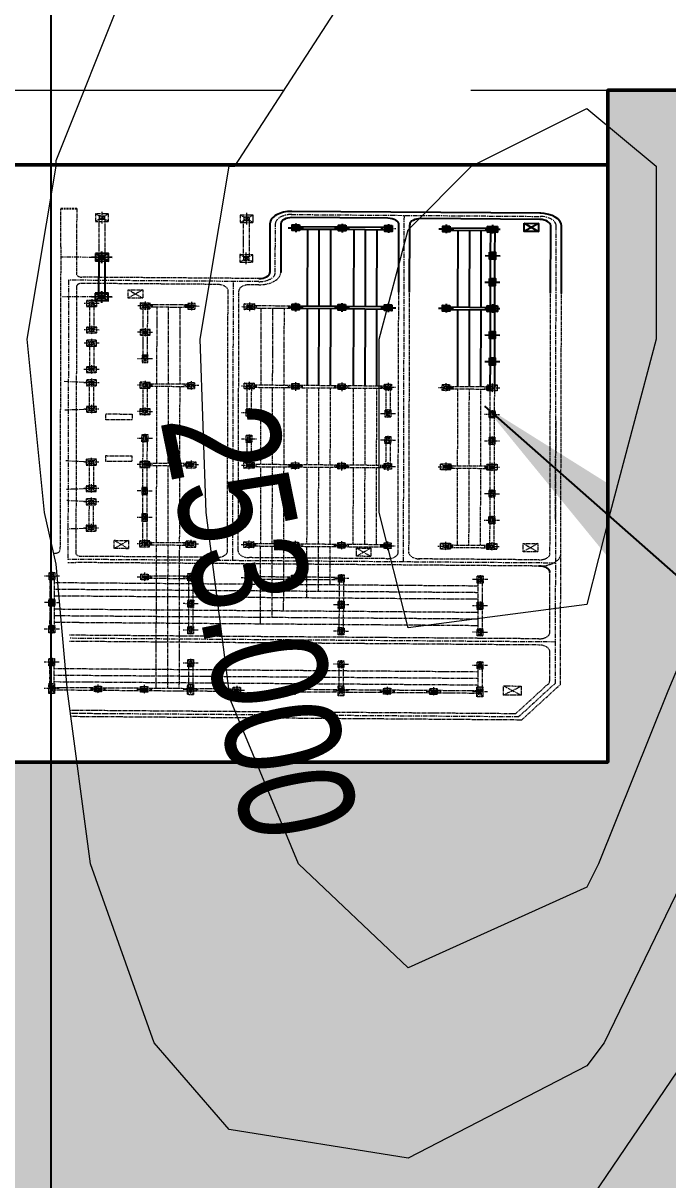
# Model space of a CAD drawing. Header units: metres. Extents: x 199095 to 216734, y 1644234 to 1657008.
# Drawn here: x 206490.7 to 206706.5, y 1650864.1 to 1651251.4 of the extents above; entities that cross this region are included whole.
import ezdxf
from ezdxf.enums import TextEntityAlignment as Align

# ---------------------------------------------------------------- set-up
doc = ezdxf.new("R2010")
doc.units = ezdxf.units.M
for name, pattern in [('CENTER', [2, 1.25, -0.25, 0.25, -0.25]), ('DASHED', [0.75, 0.5, -0.25]), ('HIDDEN', [0.375, 0.25, -0.125]), ('PHANTOM2', [1.25, 0.625, -0.125, 0.125, -0.125, 0.125, -0.125])]:
    doc.linetypes.add(name, pattern=pattern)
for name, color, linetype in [('250 Ac', 10, 'Continuous'), ('C-ANNO-MATC', 7, 'DASHED'), ('CON TXT', 204, 'Continuous'), ('E-LAY-DIM', 7, 'Continuous'), ('E-LAY-ROAD', 7, 'Continuous'), ('G_CART TRACK', 6, 'DASHED'), ('GRID', 7, 'Continuous')]:
    doc.layers.add(name, color=color, linetype=linetype)
for name, color, linetype, lineweight in [('CONTOURS', 8, 'Continuous', 9), ('E-LAY-CNTRL', 1, 'CENTER', 0), ('E-LAY-EXIST', 8, 'HIDDEN', 0)]:
    doc.layers.add(name, color=color, linetype=linetype, lineweight=lineweight)
doc.layers.add('Plot hatching', color=7, linetype='Continuous', true_color=0xffffdb)
doc.styles.get("Standard").update_dxf_attribs({"font": 'ARIALN.TTF'})
doc.dimstyles.get("Standard").update_dxf_attribs({"dimtxt": 0.18, "dimasz": 0.18, "dimexe": 0.18, "dimexo": 0.0625, "dimgap": 0.09, "dimtad": 0, "dimtih": 1, "dimtoh": 1, "dimdec": 4, "dimzin": 0, "dimdsep": 46, "dimtxsty": 'Standard', "dimcen": 0.09, "dimadec": 0, "dimazin": 0, "dimtfac": 1, "dimtdec": 4, "dimtofl": 0, "dimtmove": 0, "dimatfit": 3, "dimfxl": 1, "dimtolj": 1, "dimtzin": 0, "dimarcsym": 0})

# ---------------------------------------------------------------- blocks, each defined once
blk = doc.blocks.new('TWR_CTG_p')
for p, q in [((-750, 750), (-1750, 1250)), ((1750, 1250), (750, 750)), ((-750, -750), (-1750, -1250)), ((750, -750), (1750, -1250))]:
    blk.add_line(p, q)
for points in [[(-1750, -1250), (1750, -1250), (1750, 1250), (-1750, 1250)], [(-750, -750), (750, -750), (750, 750), (-750, 750)]]:
    blk.add_lwpolyline(points, close=True)
blk = doc.blocks.new('TWR_CTH_p')
for p, q in [((-750, 750), (-1750, 1250)), ((1750, 1250), (750, 750)), ((-750, -750), (-1750, -1250)), ((750, -750), (1750, -1250))]:
    blk.add_line(p, q)
for points in [[(-1750, -1250), (1750, -1250), (1750, 1250), (-1750, 1250)], [(-750, -750), (750, -750), (750, 750), (-750, 750)]]:
    blk.add_lwpolyline(points, close=True)
blk = doc.blocks.new('TWR_CC_p')
for p, q in [((-750, 750), (-1750, 1250)), ((1750, 1250), (750, 750)), ((-750, -750), (-1750, -1250)), ((750, -750), (1750, -1250))]:
    blk.add_line(p, q)
for points in [[(-1750, -1250), (1750, -1250), (1750, 1250), (-1750, 1250)], [(-750, -750), (750, -750), (750, 750), (-750, 750)]]:
    blk.add_lwpolyline(points, close=True)
blk = doc.blocks.new('TWR_CD_p')
for p, q in [((-750, 750), (-1750, 1750)), ((-100, 100), (-750, 750)), ((750, 750), (100, 100)), ((1750, 1750), (750, 750)), ((-1750, -1750), (-750, -750)), ((-100, -100), (-750, -750)), ((100, -100), (750, -750)), ((750, -750), (1750, -1750))]:
    blk.add_line(p, q)
for points in [[(-1750, -1750), (1750, -1750), (1750, 1750), (-1750, 1750)], [(-750, -750), (750, -750), (750, 750), (-750, 750)], [(-100, -100), (100, -100), (100, 100), (-100, 100)]]:
    blk.add_lwpolyline(points, close=True)
blk = doc.blocks.new('TWR_CTI_p')
for p, q in [((-750, 750), (-1750, 1750)), ((-100, 100), (-750, 750)), ((750, 750), (100, 100)), ((1750, 1750), (750, 750)), ((-1750, -1750), (-750, -750)), ((-100, -100), (-750, -750)), ((100, -100), (750, -750)), ((750, -750), (1750, -1750))]:
    blk.add_line(p, q)
for points in [[(-1750, -1750), (1750, -1750), (1750, 1750), (-1750, 1750)], [(-750, -750), (750, -750), (750, 750), (-750, 750)], [(-100, -100), (100, -100), (100, 100), (-100, 100)]]:
    blk.add_lwpolyline(points, close=True)
blk = doc.blocks.new('TWR_CTE_p')
for p, q in [((-750, 750), (-1750, 1750)), ((1750, 1750), (750, 750)), ((-1750, -1750), (-750, -750)), ((750, -750), (1750, -1750))]:
    blk.add_line(p, q)
for points in [[(-1750, -1750), (1750, -1750), (1750, 1750), (-1750, 1750)], [(-750, -750), (750, -750), (750, 750), (-750, 750)]]:
    blk.add_lwpolyline(points, close=True)
blk = doc.blocks.new('TWR_CTK_p')
for p, q in [((-750, 750), (-1750, 1750)), ((-100, 100), (-750, 750)), ((750, 750), (100, 100)), ((1750, 1750), (750, 750)), ((-1750, -1750), (-750, -750)), ((-100, -100), (-750, -750)), ((100, -100), (750, -750)), ((750, -750), (1750, -1750))]:
    blk.add_line(p, q)
for points in [[(-1750, -1750), (1750, -1750), (1750, 1750), (-1750, 1750)], [(-750, -750), (750, -750), (750, 750), (-750, 750)], [(-100, -100), (100, -100), (100, 100), (-100, 100)]]:
    blk.add_lwpolyline(points, close=True)
blk = doc.blocks.new('TWR_CTD_p')
for p, q in [((-750, 750), (-1750, 1250)), ((1750, 1250), (750, 750)), ((-750, -750), (-1750, -1250)), ((750, -750), (1750, -1250))]:
    blk.add_line(p, q)
for points in [[(-1750, -1250), (1750, -1250), (1750, 1250), (-1750, 1250)], [(-750, -750), (750, -750), (750, 750), (-750, 750)]]:
    blk.add_lwpolyline(points, close=True)
blk = doc.blocks.new('SS')
at = {"color": 8, "lineweight": -2}
blk.add_line((1.26, 98.45, 0.21), (1.31, 95.29, 0.21), dxfattribs=at)
at = {"layer": 'E-LAY-CNTRL', "color": 8}
for p, q in [((-87.07, 91.87), (-86.71, 96.93)), ((-68.64, 91.95), (-69.06, 97.23)), ((-59.42, 91.99), (-59.04, 97.41)), ((-29.46, 90.17), (-29.5, 97.92)), ((-15.7, 90.23), (-15.73, 98.16)), ((-174.36, 6.29, -0.2), (-174.76, 95.39, -0.06)), ((-148.12, -0.85), (-148.55, 95.85)), ((-120.61, -0.73), (-121.04, 96.33)), ((-110.11, 91.77), (-110.49, 96.51)), ((-100.9, 91.81), (-100.55, 96.68)), ((-96.29, 91.83), (-96.68, 96.75)), ((-23.56, 58.88, -0.11), (-23.73, 96.76, 0.06)), ((-120.89, 63.49), (-23.59, 63.93)), ((-20.31, 55.63, 0.06), (-3.27, 55.7, 0.06)), ((-0.04, 52.57, -0.07), (0.18, 2.9, -0.15)), ((-120.74, 29.51), (0.06, 30.05)), ((-71.04, -0.51), (-162.56, -0.91)), ((-105.24, -0.66), (-3.07, -0.21))]:
    blk.add_line(p, q, dxfattribs=at)
for points in [[(-174.72, 86.79), (-174.76, 95.39)], [(-174.72, 86.79), (-174.76, 95.39)], [(-23.73, 96.76), (-121.04, 96.33)]]:
    blk.add_lwpolyline(points, dxfattribs=at)
for centre, start, end in [((-20.3, 58.89, -0.11), 180.254, 270.254), ((-3.31, 52.43, -0.11), 0.254, 90.254), ((-3.09, 3.06), 270.254, 0.254)]:
    blk.add_arc(centre, 3.27, start, end, dxfattribs=at)
at = {"layer": 'E-LAY-DIM', "color": 8}
for p, q in [((-2.26, 3.32, -0.02), (-5.15, 6.19, -0.02)), ((-2.27, 6.2, -0.02), (-5.14, 3.31, -0.02))]:
    blk.add_line(p, q, dxfattribs=at)
at = {"layer": 'E-LAY-DIM', "color": 8, "elevation": -0.02}
blk.add_lwpolyline([(-2.27, 6.2), (-2.26, 3.32), (-5.14, 3.31), (-5.15, 6.19)], close=True, dxfattribs=at)
at = {"layer": 'E-LAY-EXIST', "color": 8, "linetype": 'PHANTOM2'}
for p, q in [((-164.64, 99.3), (-167.63, 99.29)), ((-166.57, 99.29), (-166.53, 90.08)), ((-166.08, 99.24), (-166.19, 99.35)), ((-166.08, 99.35), (-166.19, 99.24)), ((-166.13, 97.8), (-166.14, 100.79)), ((-156.92, 99.77), (-166.14, 99.73)), ((-165.7, 99.3), (-165.66, 90.08)), ((-155.42, 99.34), (-158.42, 99.33)), ((-156.91, 97.84), (-156.93, 100.83)), ((-143.9, 99.39), (-146.9, 99.38)), ((-145.39, 97.89), (-145.41, 100.88)), ((-136.19, 99.86), (-145.4, 99.82)), ((-134.69, 99.43), (-137.68, 99.42)), ((-136.18, 97.93), (-136.19, 100.92)), ((-126.97, 99.9), (-136.19, 99.86)), ((-125.47, 99.48), (-128.47, 99.46)), ((-126.96, 97.97), (-126.98, 100.97)), ((-156.92, 98.9), (-166.13, 98.86)), ((-163.46, 14.49), (-163.83, 98.87)), ((-161.15, 14.5), (-161.53, 98.88)), ((-158.85, 14.51), (-159.22, 98.89)), ((-136.18, 99), (-145.4, 98.95)), ((-142.72, 14.58), (-143.09, 98.96)), ((-140.42, 14.59), (-140.79, 98.98)), ((-138.11, 14.6), (-138.49, 98.99)), ((-126.97, 99.04), (-136.18, 99)), ((-133.5, 14.62), (-133.88, 99.01)), ((-131.2, 14.63), (-131.57, 99.02)), ((-128.9, 14.64), (-129.27, 99.03)), ((-175.44, 5.69, -0.2), (-175.84, 95.37, -0.07)), ((-173.28, 6.9, -0.2), (-173.68, 95.41, -0.07)), ((-149.22, 2.41, -0.21), (-149.63, 95.83, -0.07)), ((-147.06, 2.42, -0.21), (-147.47, 95.87, -0.07)), ((-54.81, 90.52), (-54.82, 93.51)), ((-45.6, 92.49), (-54.82, 92.44)), ((-45.59, 90.56), (-45.61, 93.55)), ((-40.99, 90.58), (-41, 93.57)), ((-31.78, 92.55), (-40.99, 92.51)), ((-31.77, 90.62), (-31.78, 93.61)), ((-164.6, 90.09), (-167.59, 90.07)), ((-166.53, 90.08), (-166.49, 80.86)), ((-166.1, 91.58), (-166.09, 88.58)), ((-165.66, 90.08), (-165.62, 80.86)), ((-53.32, 92.02), (-56.31, 92.01)), ((-45.6, 91.62), (-54.81, 91.58)), ((-44.1, 92.06), (-47.1, 92.05)), ((-31.77, 91.68), (-40.99, 91.64)), ((-30.28, 92.12), (-33.27, 92.11)), ((-32.42, 79.96), (-32.43, 82.95)), ((-164.56, 80.87), (-167.55, 80.86)), ((-166.49, 80.86), (-166.45, 71.65)), ((-166.06, 82.36), (-166.05, 79.37)), ((-165.62, 80.86), (-165.58, 71.65)), ((-125.39, 81.04), (-128.38, 81.03)), ((-127.32, 81.03), (-127.28, 71.82)), ((-126.89, 82.53), (-126.88, 79.54)), ((-126.45, 81.04), (-126.41, 71.82)), ((-49.36, 81.38), (-52.35, 81.37)), ((-50.85, 79.88), (-50.86, 82.87)), ((-41.64, 81.85), (-50.86, 81.81)), ((-41.64, 80.98), (-50.85, 80.94)), ((-40.14, 81.42), (-43.14, 81.41)), ((-41.63, 79.92), (-41.65, 82.91)), ((-32.43, 81.89), (-41.64, 81.85)), ((-32.42, 81.02), (-41.64, 80.98)), ((-30.93, 81.46), (-33.92, 81.45)), ((-32.81, 72.24), (-32.86, 81.45)), ((-31.95, 72.24), (-31.99, 81.46)), ((-115.79, 78.78), (-165.61, 78.56)), ((-32.85, 79.15), (-59.63, 79.03)), ((-115.78, 76.48), (-165.6, 76.26)), ((-32.84, 76.85), (-59.62, 76.73)), ((-115.77, 74.17), (-165.59, 73.95)), ((-32.83, 74.54), (-59.61, 74.42)), ((-32.38, 70.74), (-32.39, 73.74)), ((-164.52, 71.65), (-167.51, 71.64)), ((-166.45, 71.65), (-166.4, 62.43)), ((-165.96, 71.59), (-166.07, 71.7)), ((-165.96, 71.7), (-166.07, 71.59)), ((-166.01, 70.15), (-166.02, 73.14)), ((-156.8, 72.12), (-166.02, 72.08)), ((-165.58, 71.65), (-165.54, 62.43)), ((-155.3, 71.69), (-158.29, 71.68)), ((-156.79, 70.19), (-156.8, 73.18)), ((-143.78, 71.75), (-146.77, 71.73)), ((-145.27, 70.24), (-145.28, 73.24)), ((-136.06, 72.21), (-145.28, 72.17)), ((-134.56, 71.79), (-137.56, 71.77)), ((-136.06, 70.28), (-136.07, 73.28)), ((-126.85, 72.25), (-136.06, 72.21)), ((-125.35, 71.83), (-128.34, 71.81)), ((-126.84, 70.32), (-126.85, 73.32)), ((-30.89, 72.25), (-33.88, 72.23)), ((-156.8, 71.26), (-166.01, 71.22)), ((-136.06, 71.35), (-145.28, 71.31)), ((-126.84, 71.39), (-136.06, 71.35)), ((-164.48, 62.44), (-167.47, 62.42)), ((-165.98, 63.93), (-165.97, 60.93)), ((-32.34, 62.22), (-32.33, 59.22)), ((-125.3, 60.31), (-128.29, 60.29)), ((-127.23, 60.3), (-127.19, 51.08)), ((-126.8, 61.8), (-126.79, 58.8)), ((-126.36, 60.3), (-126.32, 51.09)), ((-30.83, 60.73), (-33.83, 60.71)), ((-32.76, 60.72), (-32.72, 51.5)), ((-31.9, 60.72), (-31.86, 51.51)), ((-115.7, 58.05), (-142.91, 57.93)), ((-32.75, 58.41), (-59.54, 58.29)), ((-115.69, 55.74), (-140.6, 55.63)), ((-32.74, 56.11), (-59.53, 55.99)), ((-115.68, 53.44), (-138.28, 53.34)), ((-32.73, 53.81), (-59.52, 53.69)), ((-164.42, 50.92), (-167.42, 50.9)), ((-166.35, 50.91), (-166.31, 41.69)), ((-165.93, 52.41), (-165.91, 49.41)), ((-165.49, 50.91), (-165.45, 41.7)), ((-125.26, 51.09), (-128.25, 51.08)), ((-127.19, 51.08), (-127.15, 41.87)), ((-126.76, 52.58), (-126.75, 49.59)), ((-126.32, 51.09), (-126.28, 41.87)), ((-115.66, 48.83), (-133.66, 48.75)), ((-115.65, 46.53), (-131.34, 46.46)), ((-115.64, 44.22), (-129.03, 44.16)), ((-164.38, 41.7), (-167.38, 41.69)), ((-166.31, 41.69), (-166.27, 32.48)), ((-165.82, 41.64), (-165.94, 41.75)), ((-165.82, 41.75), (-165.94, 41.64)), ((-165.87, 40.2), (-165.89, 43.19)), ((-156.67, 42.17), (-165.88, 42.13)), ((-165.45, 41.7), (-165.41, 32.48)), ((-155.17, 41.74), (-158.16, 41.73)), ((-156.66, 40.24), (-156.67, 43.23)), ((-143.65, 41.79), (-146.64, 41.78)), ((-145.14, 40.29), (-145.15, 43.28)), ((-135.93, 42.26), (-145.15, 42.22)), ((-134.43, 41.83), (-137.43, 41.82)), ((-135.92, 40.33), (-135.94, 43.33)), ((-126.72, 42.3), (-135.93, 42.26)), ((-125.22, 41.88), (-128.21, 41.86)), ((-126.71, 40.37), (-126.72, 43.37)), ((-156.66, 41.3), (-165.88, 41.26)), ((-135.93, 41.4), (-145.14, 41.36)), ((-126.71, 41.44), (-135.93, 41.4)), ((-164.34, 32.49), (-167.34, 32.47)), ((-166.27, 32.48), (-166.23, 23.26)), ((-165.85, 33.98), (-165.83, 30.98)), ((-165.41, 32.48), (-165.37, 23.27)), ((-164.3, 23.27), (-167.3, 23.26)), ((-166.23, 23.26), (-166.19, 14.05)), ((-165.81, 24.76), (-165.79, 21.77)), ((-165.37, 23.27), (-165.33, 14.05)), ((-164.26, 14.05), (-167.26, 14.04)), ((-165.7, 14.11), (-165.82, 13.99)), ((-165.7, 13.99), (-165.82, 14.1)), ((-165.75, 12.55), (-165.76, 15.54)), ((-156.54, 14.52), (-165.76, 14.48)), ((-155.05, 14.1), (-158.04, 14.08)), ((-156.54, 12.59), (-156.55, 15.59)), ((-143.53, 14.15), (-146.52, 14.13)), ((-145.02, 12.64), (-145.03, 15.64)), ((-135.81, 14.61), (-145.02, 14.57)), ((-134.31, 14.19), (-137.3, 14.17)), ((-135.8, 12.68), (-135.81, 15.68)), ((-126.59, 14.65), (-135.81, 14.61)), ((-125.09, 14.23), (-128.09, 14.21)), ((-126.58, 12.72), (-126.6, 15.72)), ((-156.54, 13.66), (-165.76, 13.62)), ((-135.8, 13.75), (-145.02, 13.71)), ((-126.59, 13.79), (-135.8, 13.75)), ((-166.81, 9.35), (-163.59, 5.81)), ((-163.6, 9.36), (-166.79, 5.79)), ((-175.44, 5.69, 0.18), (-162.86, -1.99, 0.16)), ((-162.56, -0.91), (-174.36, 6.29)), ((-173.28, 6.9, 0.1), (-162.26, 0.17, 0.08)), ((-162.26, 0.17, 0.09), (-151.37, 0.22, 0.08)), ((-144.89, 0.24, 0.07), (-123.85, 0.34, 0.05)), ((-162.86, -1.99, 0.17), (-117.66, -1.78, 0.11))]:
    blk.add_line(p, q, dxfattribs=at)
at = {"layer": 'E-LAY-EXIST', "color": 8}
for p, q in [((-12.15, 98.39, 0.04), (-117.88, 97.92, 0.04)), ((-12.15, 98.39, 0.04), (1.26, 98.45, 0.04)), ((-122.12, 96.31, 0.04), (-122.11, 94.74, 0.04)), ((-121.7, 2.54, -0.21), (-122.11, 94.74, -0.21)), ((-25.89, 95.16, 0.45), (-118.87, 94.75, 0.03)), ((-11.82, 95.23, 0.52), (-21.57, 95.18, 0.47)), ((1.31, 95.29, -0.09), (-12.13, 95.23, -0.15)), ((-119.83, 66.77, 0.04), (-119.94, 93.67, -0.21)), ((-110.11, 90.27), (-110.12, 93.26)), ((-100.9, 92.24), (-110.11, 92.2)), ((-100.89, 90.31), (-100.9, 93.3)), ((-96.28, 90.33), (-96.29, 93.33)), ((-87.07, 92.3), (-96.29, 92.26)), ((-87.07, 90.37), (-87.08, 93.37)), ((-68.63, 90.45), (-68.65, 93.45)), ((-59.43, 92.42), (-68.64, 92.38)), ((-59.42, 90.49), (-59.43, 93.49)), ((-24.68, 67.08, -0.09), (-24.8, 94.09, 0.02)), ((-22.48, 58.89, -0.02), (-22.64, 94.1, 0.03)), ((-108.61, 91.77), (-111.61, 91.76)), ((-100.89, 91.38), (-110.11, 91.34)), ((-99.4, 91.81), (-102.39, 91.8)), ((-94.79, 91.83), (-97.78, 91.82)), ((-87.07, 91.44), (-96.29, 91.4)), ((-85.57, 91.88), (-88.57, 91.86)), ((-67.14, 91.96), (-70.14, 91.94)), ((-59.42, 91.56), (-68.64, 91.52)), ((-57.93, 92), (-60.92, 91.99)), ((-39.5, 92.08), (-42.49, 92.07)), ((-114.23, 84.29), (-117.12, 87.16)), ((-114.24, 87.17), (-117.11, 84.28)), ((-26.84, 81.98, -0.02), (-29.73, 84.85, -0.02)), ((-26.85, 84.86, -0.02), (-29.72, 81.97, -0.02)), ((-113.87, 81.09), (-116.86, 81.08)), ((-115.76, 71.87), (-115.8, 81.09)), ((-115.36, 79.59), (-115.37, 82.58)), ((-106.15, 81.56), (-115.37, 81.52)), ((-106.15, 80.7), (-115.36, 80.66)), ((-114.89, 71.87), (-114.93, 81.09)), ((-104.65, 81.14), (-107.65, 81.12)), ((-106.14, 79.63), (-106.16, 82.63)), ((-96.94, 81.6), (-106.15, 81.56)), ((-96.93, 80.74), (-106.15, 80.7)), ((-95.44, 81.18), (-98.43, 81.16)), ((-96.93, 79.67), (-96.94, 82.67)), ((-87.72, 81.64), (-96.94, 81.6)), ((-87.72, 80.78), (-96.93, 80.74)), ((-86.22, 81.22), (-89.22, 81.2)), ((-88.11, 71.99), (-88.15, 81.21)), ((-87.71, 79.71), (-87.73, 82.71)), ((-78.51, 81.68), (-87.72, 81.64)), ((-78.5, 80.82), (-87.72, 80.78)), ((-87.25, 72), (-87.29, 81.21)), ((-77.01, 81.26), (-80, 81.24)), ((-78.51, 82.75), (-78.5, 79.75)), ((-67.79, 81.3), (-70.78, 81.29)), ((-69.28, 79.79), (-69.29, 82.79)), ((-60.07, 81.76), (-69.29, 81.72)), ((-60.07, 80.9), (-69.29, 80.86)), ((-58.57, 81.34), (-61.57, 81.33)), ((-60.46, 72.11), (-60.5, 81.33)), ((-60.06, 79.84), (-60.08, 82.83)), ((-59.6, 72.12), (-59.64, 81.33)), ((-88.14, 78.9), (-114.92, 78.79)), ((-60.49, 79.03), (-87.28, 78.91)), ((-88.13, 76.6), (-114.91, 76.48)), ((-60.48, 76.72), (-87.27, 76.6)), ((-88.12, 74.3), (-114.9, 74.18)), ((-60.47, 74.42), (-87.26, 74.3)), ((-113.83, 71.88), (-116.82, 71.87)), ((-115.32, 70.37), (-115.33, 73.37)), ((-86.18, 72), (-89.18, 71.99)), ((-87.67, 70.5), (-87.68, 73.49)), ((-58.53, 72.12), (-61.53, 72.11)), ((-60.02, 70.62), (-60.04, 73.61)), ((-117.73, 64.59, 0.09), (-26.86, 64.99, -0.16)), ((-117.62, 62.43, 0.04), (-26.82, 62.83, -0.05)), ((-119.67, 32.79, 0.04), (-119.8, 60.23, 0.04)), ((-113.78, 60.36), (-116.77, 60.35)), ((-115.71, 60.35), (-115.67, 51.13)), ((-115.28, 61.85), (-115.27, 58.85)), ((-114.84, 60.35), (-114.8, 51.14)), ((-86.13, 60.48), (-89.12, 60.47)), ((-88.06, 60.47), (-88.02, 51.26)), ((-87.63, 61.97), (-87.62, 58.98)), ((-78.41, 60.95), (-87.63, 60.91)), ((-78.41, 60.08), (-87.63, 60.04)), ((-87.2, 60.48), (-87.15, 51.26)), ((-76.91, 60.52), (-79.91, 60.51)), ((-78.42, 62.01), (-78.4, 59.02)), ((-67.7, 60.56), (-70.69, 60.55)), ((-69.2, 62.05), (-69.19, 59.06)), ((-59.98, 61.03), (-69.2, 60.99)), ((-59.98, 60.16), (-69.19, 60.12)), ((-58.48, 60.6), (-61.48, 60.59)), ((-60.41, 60.6), (-60.37, 51.38)), ((-59.99, 62.09), (-59.97, 59.1)), ((-59.55, 60.6), (-59.51, 51.38)), ((-24.64, 58.87, -0.11), (-24.65, 60.69, -0.11)), ((-88.05, 58.17), (-114.83, 58.05)), ((-60.4, 58.29), (-87.18, 58.17)), ((-88.04, 55.86), (-114.82, 55.75)), ((-60.39, 55.99), (-87.17, 55.87)), ((-88.03, 53.56), (-114.81, 53.44)), ((-60.38, 53.68), (-87.16, 53.56)), ((-113.74, 51.14), (-116.73, 51.13)), ((-115.67, 51.13), (-115.63, 41.92)), ((-115.24, 52.63), (-115.23, 49.64)), ((-114.8, 51.14), (-114.76, 41.92)), ((-86.09, 51.27), (-89.08, 51.25)), ((-88.02, 51.26), (-87.98, 42.04)), ((-87.59, 52.76), (-87.58, 49.76)), ((-87.15, 51.26), (-87.11, 42.04)), ((-58.44, 51.39), (-61.44, 51.37)), ((-60.37, 51.38), (-60.33, 42.16)), ((-59.95, 52.88), (-59.93, 49.88)), ((-59.51, 51.38), (-59.47, 42.17)), ((-88.01, 48.95), (-114.79, 48.83)), ((-60.36, 49.08), (-87.14, 48.96)), ((-88, 46.65), (-114.78, 46.53)), ((-60.35, 46.77), (-87.13, 46.65)), ((-87.99, 44.34), (-114.77, 44.23)), ((-60.34, 44.47), (-87.12, 44.35)), ((-113.7, 41.93), (-116.69, 41.91)), ((-115.63, 41.92), (-115.58, 32.7)), ((-115.2, 43.42), (-115.19, 40.42)), ((-114.76, 41.92), (-114.72, 32.71)), ((-86.05, 42.05), (-89.04, 42.04)), ((-87.98, 42.04), (-87.94, 32.82)), ((-87.55, 43.54), (-87.54, 40.55)), ((-87.11, 42.04), (-87.07, 32.83)), ((-58.4, 42.17), (-61.39, 42.16)), ((-60.33, 42.16), (-60.29, 32.95)), ((-59.9, 43.66), (-59.89, 40.67)), ((-59.47, 42.17), (-59.42, 32.95)), ((-87.97, 39.74), (-114.75, 39.62)), ((-60.32, 39.86), (-87.1, 39.74)), ((-116.05, 36.03), (-118.94, 38.89)), ((-116.06, 38.91), (-118.93, 36.01)), ((-87.96, 37.43), (-114.74, 37.31)), ((-60.31, 37.56), (-87.09, 37.44)), ((-87.95, 35.13), (-114.73, 35.01)), ((-60.3, 35.25), (-87.08, 35.13)), ((-4.57, 34.69), (-4.55, 31.7)), ((-113.66, 32.71), (-116.65, 32.7)), ((-115.16, 34.2), (-115.15, 31.21)), ((-86.01, 32.83), (-89, 32.82)), ((-87.51, 34.32), (-87.5, 31.33)), ((-78.29, 33.3), (-87.51, 33.26)), ((-78.29, 32.44), (-87.5, 32.39)), ((-76.79, 32.87), (-79.79, 32.86)), ((-78.3, 34.36), (-78.28, 31.37)), ((-67.58, 32.92), (-70.57, 32.9)), ((-69.08, 34.41), (-69.07, 31.41)), ((-59.86, 33.38), (-69.07, 33.34)), ((-59.85, 32.52), (-69.07, 32.48)), ((-58.36, 32.96), (-61.35, 32.94)), ((-59.86, 34.45), (-59.85, 31.45)), ((-117.48, 30.61, 0.04), (-26.71, 31.01, -0.16)), ((-117.64, 28.44, 0.04), (-26.7, 28.85, -0.16)), ((-119.54, 2.55, -0.21), (-119.63, 26.52, 0.04)), ((-113.6, 21.19), (-116.6, 21.18)), ((-115.53, 21.18), (-115.49, 11.97)), ((-115.11, 22.68), (-115.09, 19.69)), ((-114.67, 21.19), (-114.63, 11.97)), ((-85.96, 21.31), (-88.95, 21.3)), ((-87.89, 21.3), (-87.84, 12.09)), ((-87.46, 22.8), (-87.45, 19.81)), ((-87.02, 21.31), (-86.98, 12.09)), ((-58.31, 21.44), (-61.3, 21.42)), ((-60.24, 21.43), (-60.2, 12.21)), ((-59.81, 22.93), (-59.8, 19.93)), ((-59.37, 21.43), (-59.33, 12.22)), ((-87.88, 19), (-114.66, 18.88)), ((-60.23, 19.12), (-87.01, 19)), ((-87.87, 16.7), (-114.65, 16.58)), ((-60.22, 16.82), (-87, 16.7)), ((-87.85, 14.39), (-114.64, 14.27)), ((-60.21, 14.52), (-86.99, 14.4)), ((-113.56, 11.97), (-116.56, 11.96)), ((-115.07, 13.47), (-115.05, 10.47)), ((-105.85, 12.44), (-115.06, 12.4)), ((-105.84, 11.58), (-115.06, 11.54)), ((-104.35, 12.02), (-107.34, 12)), ((-105.85, 13.51), (-105.84, 10.51)), ((-96.63, 12.48), (-105.85, 12.44)), ((-96.63, 11.62), (-105.84, 11.58)), ((-95.13, 12.06), (-98.13, 12.04)), ((-96.64, 13.55), (-96.62, 10.55)), ((-87.41, 12.52), (-96.63, 12.48)), ((-87.41, 11.66), (-96.63, 11.62)), ((-85.92, 12.1), (-88.91, 12.08)), ((-87.42, 13.59), (-87.41, 10.59)), ((-78.2, 12.56), (-87.41, 12.52)), ((-78.19, 11.7), (-87.41, 11.66)), ((-76.7, 12.14), (-79.69, 12.13)), ((-78.2, 13.63), (-78.19, 10.63)), ((-68.98, 12.6), (-78.2, 12.56)), ((-68.98, 11.74), (-78.19, 11.7)), ((-67.48, 12.18), (-70.48, 12.17)), ((-68.99, 13.67), (-68.97, 10.68)), ((-59.77, 12.65), (-68.98, 12.6)), ((-59.76, 11.78), (-68.98, 11.74)), ((-58.27, 12.22), (-61.26, 12.21)), ((-59.77, 13.71), (-59.76, 10.72)), ((-113.87, 2.83), (-116.76, 5.7)), ((-113.88, 5.71), (-116.75, 2.82)), ((-117.37, 0.37, 0.04), (-26.58, 0.77)), ((-117.66, -1.78, 0.11), (-26.57, -1.39))]:
    blk.add_line(p, q, dxfattribs=at)
for points in [[(-29.41, 90.17), (-29.52, 90.17), (-29.52, 90.05), (-29.41, 90.05)], [(-84.76, 88.98), (-84.73, 83.79), (-86.75, 83.79), (-86.77, 88.97)], [(-70.2, 89.04), (-70.18, 83.86), (-72.19, 83.85), (-72.22, 89.03)], [(-114.24, 87.17), (-114.23, 84.29), (-117.11, 84.28), (-117.12, 87.16)], [(-1.63, 61.49), (-1.75, 61.49), (-1.75, 61.37), (-1.63, 61.37)], [(-116.06, 38.91), (-116.05, 36.03), (-118.93, 36.01), (-118.94, 38.89)], [(-113.88, 5.71), (-113.87, 2.83), (-116.75, 2.82), (-116.76, 5.7)]]:
    blk.add_lwpolyline(points, close=True, dxfattribs=at)
at = {"layer": 'E-LAY-EXIST', "color": 8, "linetype": 'PHANTOM2'}
for points in [[(-2.39, 90.8), (-2.39, 89.65), (-15.06, 89.6), (-15.07, 90.75)], [(-0.53, 91.53), (-3.12, 91.52), (-3.11, 88.93), (-0.51, 88.94)], [(-1.24, 90.81), (-2.39, 90.8), (-2.39, 89.65), (-1.24, 89.66)], [(-1.76, 90.29), (-1.87, 90.29), (-1.87, 90.17), (-1.76, 90.17)], [(-0.4, 62.73), (-2.99, 62.72), (-2.98, 60.13), (-0.39, 60.14)], [(-2.27, 62.06), (-2.26, 60.91), (-14.93, 60.85), (-14.94, 62.01)], [(-1.11, 62.01), (-2.27, 62), (-2.26, 60.85), (-1.11, 60.86)], [(-163.6, 9.36), (-163.59, 5.81), (-166.79, 5.79), (-166.81, 9.35)]]:
    blk.add_lwpolyline(points, close=True, dxfattribs=at)
for points in [[(-3.84, 90.22), (0.21, 90.24)], [(-0.51, 88.94), (-3.12, 91.52)], [(-3.11, 88.93), (-0.53, 91.53)], [(-0.39, 60.14), (-2.99, 62.72)], [(-2.98, 60.13), (-0.4, 62.73)], [(-3.72, 61.42), (0.34, 61.44)]]:
    blk.add_lwpolyline(points, dxfattribs=at)
at = {"layer": 'E-LAY-EXIST', "color": 8}
for points, elevation in [([(-26.85, 84.86), (-26.84, 81.98), (-29.72, 81.97), (-29.73, 84.85)], -0.02), ([(-15.45, 61.49), (-15.57, 61.49), (-15.57, 61.37), (-15.45, 61.37)], -0.21)]:
    blk.add_lwpolyline(points, close=True, dxfattribs=dict(at, elevation=elevation))
at = {"layer": 'E-LAY-EXIST', "color": 8, "linetype": 'PHANTOM2', "elevation": -0.21}
for points in [[(-14.22, 62.73), (-16.81, 62.72), (-16.8, 60.13), (-14.21, 60.14)], [(-14.94, 62.01), (-16.09, 62), (-16.09, 60.85), (-14.93, 60.85)]]:
    blk.add_lwpolyline(points, close=True, dxfattribs=at)
for points in [[(-14.21, 60.14), (-16.81, 62.72)], [(-16.8, 60.13), (-14.22, 62.73)], [(-17.54, 61.42), (-13.48, 61.44)]]:
    blk.add_lwpolyline(points, dxfattribs=at)
at = {"layer": 'E-LAY-EXIST', "color": 8}
for centre, radius, start, end in [((-117.88, 99, 0.04), 1.08, 180.254, 270.254), ((-118.86, 93.67, 0.04), 1.08, 90.254, 180.254), ((-25.88, 94.08, 0.04), 1.08, 0.254, 90.254), ((-21.56, 94.1, 0.04), 1.08, 90.254, 180.254), ((-26.87, 67.18, -0.16), 2.19, 270.254, 0.254), ((-117.64, 66.78, 0.04), 2.19, 180.254, 270.254), ((-117.61, 60.24, 0.04), 2.19, 90.254, 180.254), ((-26.84, 60.64, -0.16), 2.19, 0.254, 90.254), ((-20.3, 58.89, -0.11), 4.35, 180.254, 270.254), ((-117.49, 32.79, 0.04), 2.19, 180.254, 270.254), ((-117.46, 26.26, 0.04), 2.19, 90.254, 180.254), ((-117.35, 2.55, -0.21), 4.35, 180.254, 270.254), ((-117.35, 2.55, -0.21), 2.19, 180.254, 270.254)]:
    blk.add_arc(centre, radius, start, end, dxfattribs=at)
at = {"layer": 'E-LAY-EXIST', "color": 8, "linetype": 'PHANTOM2'}
for centre, start, end in [((-151.41, 2.4, -0.21), 270.254, 0.254), ((-144.87, 2.43, -0.21), 180.254, 270.254)]:
    blk.add_arc(centre, 2.19, start, end, dxfattribs=at)
at = {"layer": 'E-LAY-ROAD', "color": 8, "ltscale": 2500}
for p, q in [((-3.33, 56.78, -0.11), (-20.29, 56.71, -0.11)), ((-32.3, 53), (-32.28, 50.01)), ((-3.32, 54.62, -0.11), (-20.28, 54.55, -0.11)), ((-4.65, 53.12), (-4.64, 50.13)), ((-30.79, 51.51), (-33.79, 51.5)), ((-32.72, 51.5), (-32.68, 42.29)), ((-31.86, 51.51), (-31.82, 42.29)), ((-3.15, 51.63), (-6.14, 51.62)), ((-5.08, 51.62), (-5.03, 42.41)), ((-4.21, 51.63), (-4.17, 42.41)), ((-1.03, 33.31, -0.2), (-1.12, 52.44, -0.11)), ((-32.71, 49.2), (-59.5, 49.08)), ((-5.06, 49.32), (-31.85, 49.2)), ((-32.7, 46.89), (-59.49, 46.78)), ((-5.05, 47.02), (-31.84, 46.9)), ((-32.69, 44.59), (-59.48, 44.47)), ((-32.26, 43.78), (-32.24, 40.79)), ((-5.04, 44.71), (-31.83, 44.59)), ((-4.61, 43.91), (-4.6, 40.91)), ((-30.75, 42.29), (-33.75, 42.28)), ((-32.68, 42.29), (-32.64, 33.07)), ((-31.82, 42.29), (-31.78, 33.07)), ((-3.11, 42.42), (-6.1, 42.4)), ((-5.03, 42.41), (-4.99, 33.19)), ((-4.17, 42.41), (-4.13, 33.2)), ((-32.67, 39.98), (-59.46, 39.86)), ((-5.02, 40.1), (-31.81, 39.99)), ((-32.66, 37.68), (-59.45, 37.56)), ((-5.01, 37.8), (-31.8, 37.68)), ((-32.65, 35.37), (-59.44, 35.26)), ((-32.22, 34.57), (-32.2, 31.57)), ((-5, 35.5), (-31.79, 35.38)), ((-30.71, 33.08), (-33.71, 33.07)), ((-3.06, 33.2), (-6.06, 33.19)), ((-26.71, 31.01, -0.16), (-3.21, 31.11, -0.16)), ((-26.7, 28.85, -0.16), (-3.2, 28.95, -0.16)), ((-0.9, 2.95, -0.34), (-1.01, 26.77, -0.23)), ((-32.16, 23.05), (-32.15, 20.05)), ((-4.52, 23.17), (-4.5, 20.18)), ((-30.66, 21.56), (-33.66, 21.55)), ((-32.59, 21.55), (-32.55, 12.33)), ((-31.73, 21.55), (-31.69, 12.34)), ((-3.01, 21.68), (-6.01, 21.67)), ((-4.94, 21.67), (-4.9, 12.46)), ((-4.08, 21.68), (-4.04, 12.46)), ((-32.58, 19.25), (-59.36, 19.13)), ((-4.93, 19.37), (-31.72, 19.25)), ((-32.57, 16.94), (-59.35, 16.82)), ((-4.92, 17.06), (-31.71, 16.95)), ((-32.56, 14.64), (-59.34, 14.52)), ((-32.12, 13.83), (-32.11, 10.84)), ((-4.91, 14.76), (-31.7, 14.64)), ((-22.91, 13.87), (-22.89, 10.88)), ((-13.69, 13.91), (-13.68, 10.92)), ((-4.48, 13.96), (-4.46, 10.96)), ((-50.55, 12.69), (-59.77, 12.65)), ((-50.55, 11.82), (-59.76, 11.78)), ((-49.05, 12.26), (-52.05, 12.25)), ((-50.56, 13.75), (-50.54, 10.76)), ((-41.34, 12.73), (-50.55, 12.69)), ((-41.33, 11.86), (-50.55, 11.82)), ((-39.84, 12.3), (-42.83, 12.29)), ((-41.34, 13.79), (-41.33, 10.8)), ((-32.12, 12.77), (-41.34, 12.73)), ((-32.12, 11.9), (-41.33, 11.86)), ((-30.62, 12.34), (-33.61, 12.33)), ((-22.9, 12.81), (-32.12, 12.77)), ((-22.9, 11.94), (-32.12, 11.9)), ((-21.4, 12.38), (-24.4, 12.37)), ((-13.69, 12.85), (-22.9, 12.81)), ((-13.69, 12.85), (-22.9, 12.81)), ((-13.68, 11.99), (-22.9, 11.94)), ((-13.68, 11.99), (-22.9, 11.94)), ((-12.19, 12.42), (-15.18, 12.41)), ((-4.47, 12.89), (-13.69, 12.85)), ((-4.47, 12.03), (-13.68, 11.99)), ((-2.97, 12.47), (-5.97, 12.45)), ((-26.58, 0.77), (-3.08, 0.87)), ((-26.57, -1.39), (-3.07, -1.29))]:
    blk.add_line(p, q, dxfattribs=at)
at = {"layer": 'E-LAY-ROAD', "color": 8}
blk.add_line((1.26, 2.88, -0.09), (1.04, 52.64, -0.03), dxfattribs=at)
at = {"layer": 'E-LAY-ROAD', "color": 8, "ltscale": 2500}
for points in [[(-15.63, 88.14), (-15.65, 92.2)], [(-31.49, 90.1), (-27.44, 90.12)], [(-28.16, 88.82), (-30.77, 91.4)], [(-30.75, 88.81), (-28.17, 91.41)], [(-29.45, 88.08), (-29.47, 92.14)], [(-17.67, 90.16), (-13.61, 90.18)], [(-14.34, 88.88), (-16.94, 91.46)], [(-16.93, 88.87), (-14.35, 91.47)]]:
    blk.add_lwpolyline(points, dxfattribs=at)
for points in [[(-28.17, 91.41), (-30.77, 91.4), (-30.75, 88.81), (-28.16, 88.82)], [(-28.89, 90.69), (-30.04, 90.68), (-30.04, 89.53), (-28.89, 89.54)], [(-16.22, 90.74), (-16.21, 89.59), (-28.89, 89.54), (-28.89, 90.69)], [(-14.35, 91.47), (-16.94, 91.46), (-16.93, 88.87), (-14.34, 88.88)], [(-15.07, 90.75), (-16.22, 90.74), (-16.21, 89.59), (-15.06, 89.6)], [(-15.58, 90.23), (-15.7, 90.23), (-15.7, 90.11), (-15.58, 90.11)]]:
    blk.add_lwpolyline(points, close=True, dxfattribs=at)
at = {"layer": 'E-LAY-ROAD', "color": 8}
for centre, radius, start, end in [((-20.3, 58.89, -0.05), 2.19, 180.254, 270.254), ((-3.31, 52.43, -0.11), 4.35, 0.254, 90.254), ((-3.31, 52.43, -0.11), 2.19, 0.254, 90.254), ((-3.22, 33.3, -0.16), 2.19, 270.254, 0.254), ((-3.19, 26.76, -0.16), 2.19, 0.254, 90.254), ((-123.89, 2.53, -0.21), 2.19, 270.254, 0.254), ((-3.09, 3.06), 2.19, 270.254, 0.254), ((-3.09, 3.06), 4.35, 270.254, 0.254)]:
    blk.add_arc(centre, radius, start, end, dxfattribs=at)
at = {"layer": 'E-LAY-EXIST', "color": 8, "linetype": 'PHANTOM2'}
for name, p, xscale, yscale, zscale, rotation in [('TWR_CD_p', (-166.14, 99.29), -0.0005759999753015984, 0.0005759999621659517, 0.000576, 270.2539845485064), ('TWR_CC_p', (-156.92, 99.34), -0.0005759999753015984, 0.0005759999621659517, 0.000576, 270.2539845485064), ('TWR_CTG_p', (-145.4, 99.39), -0.0005759999753015984, 0.0005759999621659517, 0.000576, 270.2539845485064), ('TWR_CTH_p', (-136.18, 99.43), -0.0005759999753015984, 0.0005759999621659517, 0.000576, 270.2539845485064), ('TWR_CTG_p', (-126.97, 99.47), -0.0005759999753015984, 0.0005759999621659517, 0.000576, 270.2539845485064), ('TWR_CTE_p', (-54.82, 92.01), 0.0005759999317107883, 0.0005759999317107883, 0.0005759999317107883, 180.2539860152478), ('TWR_CTE_p', (-45.6, 92.05), 0.0005759999317107883, 0.0005759999317107883, 0.0005759999317107883, 180.2539860152478), ('TWR_CTE_p', (-40.99, 92.07), 0.0005759999317107883, 0.0005759999317107883, 0.0005759999317107883, 180.2539860152478), ('TWR_CTE_p', (-31.78, 92.11), 0.0005759999317107883, 0.0005759999317107883, 0.0005759999317107883, 180.2539860152478), ('TWR_CTH_p', (-166.1, 90.08), -0.0005759999317107883, 0.0005759999621659517, 0.000576, 0.253986015247829), ('TWR_CTH_p', (-166.05, 80.86), -0.0005759999317107883, 0.0005759999621659517, 0.000576, 0.253986015247829), ('TWR_CTH_p', (-126.89, 81.04), -0.0005759999317107883, 0.0005759999621659517, 0.000576, 0.253986015247829), ('TWR_CTD_p', (-50.86, 81.37), 0.0005759999753015984, 0.0005759999753015984, 0.0005759999753015984, 90.25398454850634), ('TWR_CTE_p', (-41.64, 81.41), 0.0005759999317107883, 0.0005759999317107883, 0.0005759999317107883, 180.2539860152478), ('TWR_CTE_p', (-32.42, 81.46), 0.0005759999317107883, 0.0005759999317107883, 0.0005759999317107883, 180.2539860152478), ('TWR_CD_p', (-166.01, 71.65), -0.0005759999753015984, 0.0005759999621659517, 0.000576, 270.2539845485064), ('TWR_CC_p', (-156.8, 71.69), -0.0005759999753015984, 0.0005759999621659517, 0.000576, 270.2539845485064), ('TWR_CTG_p', (-145.28, 71.74), -0.0005759999753015984, 0.0005759999621659517, 0.000576, 270.2539845485064), ('TWR_CTH_p', (-136.06, 71.78), -0.0005759999753015984, 0.0005759999621659517, 0.000576, 270.2539845485064), ('TWR_CTG_p', (-126.85, 71.82), -0.0005759999753015984, 0.0005759999621659517, 0.000576, 270.2539845485064), ('TWR_CC_p', (-32.38, 72.24), 0.0005759999317107883, 0.0005759999317107883, 0.0005759999317107883, 180.2539860152478), ('TWR_CTH_p', (-165.97, 62.43), -0.0005759999317107883, 0.0005759999621659517, 0.000576, 0.253986015247829), ('TWR_CTH_p', (-126.79, 60.3), -0.0005759999317107883, 0.0005759999621659517, 0.000576, 0.253986015247829), ('TWR_CTI_p', (-32.33, 60.72), -0.0005759999317107883, 0.0005759999621659517, 0.000576, 0.253986015247829), ('TWR_CTH_p', (-165.92, 50.91), -0.0005759999317107883, 0.0005759999621659517, 0.000576, 0.253986015247829), ('TWR_CTH_p', (-126.75, 51.08), -0.0005759999317107883, 0.0005759999621659517, 0.000576, 0.253986015247829), ('TWR_CD_p', (-165.88, 41.7), -0.0005759999753015984, 0.0005759999621659517, 0.000576, 270.2539845485064), ('TWR_CC_p', (-156.66, 41.74), -0.0005759999753015984, 0.0005759999621659517, 0.000576, 270.2539845485064), ('TWR_CTG_p', (-145.14, 41.79), -0.0005759999753015984, 0.0005759999621659517, 0.000576, 270.2539845485064), ('TWR_CTH_p', (-135.93, 41.83), -0.0005759999753015984, 0.0005759999621659517, 0.000576, 270.2539845485064), ('TWR_CTG_p', (-126.71, 41.87), -0.0005759999753015984, 0.0005759999621659517, 0.000576, 270.2539845485064), ('TWR_CTH_p', (-165.84, 32.48), -0.0005759999317107883, 0.0005759999621659517, 0.000576, 0.253986015247829), ('TWR_CTH_p', (-165.8, 23.26), -0.0005759999317107883, 0.0005759999621659517, 0.000576, 0.253986015247829), ('TWR_CD_p', (-165.76, 14.05), -0.0005759999753015984, 0.0005759999621659517, 0.000576, 270.2539845485064), ('TWR_CC_p', (-156.54, 14.09), -0.0005759999753015984, 0.0005759999621659517, 0.000576, 270.2539845485064), ('TWR_CTG_p', (-145.02, 14.14), -0.0005759999753015984, 0.0005759999621659517, 0.000576, 270.2539845485064), ('TWR_CTH_p', (-135.81, 14.18), -0.0005759999753015984, 0.0005759999621659517, 0.000576, 270.2539845485064), ('TWR_CTG_p', (-126.59, 14.22), -0.0005759999753015984, 0.0005759999621659517, 0.000576, 270.2539845485064)]:
    blk.add_blockref(name, p, dxfattribs=dict(at, xscale=xscale, yscale=yscale, zscale=zscale, rotation=rotation))
at = {"layer": 'E-LAY-EXIST', "color": 8}
for name, p, xscale, yscale, zscale, rotation in [('TWR_CTE_p', (-110.11, 91.77), 0.0005759999317107883, 0.0005759999317107883, 0.0005759999317107883, 180.2539860152478), ('TWR_CTE_p', (-100.9, 91.81), 0.0005759999317107883, 0.0005759999317107883, 0.0005759999317107883, 180.2539860152478), ('TWR_CTE_p', (-96.29, 91.83), 0.0005759999317107883, 0.0005759999317107883, 0.0005759999317107883, 180.2539860152478), ('TWR_CTE_p', (-87.07, 91.87), 0.0005759999317107883, 0.0005759999317107883, 0.0005759999317107883, 180.2539860152478), ('TWR_CTE_p', (-68.64, 91.95), 0.0005759999317107883, 0.0005759999317107883, 0.0005759999317107883, 180.2539860152478), ('TWR_CTE_p', (-59.42, 91.99), 0.0005759999317107883, 0.0005759999317107883, 0.0005759999317107883, 180.2539860152478), ('TWR_CTE_p', (-115.37, 81.09), 0.0005759999317107883, 0.0005759999317107883, 0.0005759999317107883, 180.2539860152478), ('TWR_CTD_p', (-106.15, 81.13), 0.0005759999753015984, 0.0005759999753015984, 0.0005759999753015984, 90.25398454850634), ('TWR_CTD_p', (-96.94, 81.17), 0.0005759999753015984, 0.0005759999753015984, 0.0005759999753015984, 90.25398454850634), ('TWR_CTE_p', (-87.72, 81.21), 0.0005759999317107883, 0.0005759999317107883, 0.0005759999317107883, 180.2539860152478), ('TWR_CTD_p', (-78.5, 81.25), -0.0005759999754306121, 0.0005759999621659517, 0.000576, 90.25398744348959), ('TWR_CTE_p', (-69.29, 81.29), 0.0005759999317107883, 0.0005759999317107883, 0.0005759999317107883, 180.2539860152478), ('TWR_CTE_p', (-60.07, 81.33), 0.0005759999317107883, 0.0005759999317107883, 0.0005759999317107883, 180.2539860152478), ('TWR_CTE_p', (-115.33, 71.87), 0.0005759999317107883, 0.0005759999317107883, 0.0005759999317107883, 180.2539860152478), ('TWR_CTE_p', (-87.68, 71.99), 0.0005759999317107883, 0.0005759999317107883, 0.0005759999317107883, 180.2539860152478), ('TWR_CC_p', (-60.03, 72.12), 0.0005759999317107883, 0.0005759999317107883, 0.0005759999317107883, 180.2539860152478), ('TWR_CTK_p', (-115.27, 60.35), -0.0005759999317107883, 0.0005759999621659517, 0.000576, 0.253986015247829), ('TWR_CTK_p', (-87.63, 60.47), -0.0005759999317107883, 0.0005759999621659517, 0.000576, 0.253986015247829), ('TWR_CTD_p', (-78.41, 60.52), -0.0005759999754306121, 0.0005759999621659517, 0.000576, 90.25398744348959), ('TWR_CTD_p', (-69.2, 60.56), -0.0005759999754306121, 0.0005759999621659517, 0.000576, 90.25398744348959), ('TWR_CTI_p', (-59.98, 60.6), -0.0005759999317107883, 0.0005759999621659517, 0.000576, 0.253986015247829), ('TWR_CTH_p', (-115.23, 51.14), -0.0005759999317107883, 0.0005759999621659517, 0.000576, 0.253986015247829), ('TWR_CTH_p', (-87.59, 51.26), -0.0005759999317107883, 0.0005759999621659517, 0.000576, 0.253986015247829), ('TWR_CTH_p', (-59.94, 51.38), -0.0005759999317107883, 0.0005759999621659517, 0.000576, 0.253986015247829), ('TWR_CTG_p', (-115.19, 41.92), -0.0005759999317107883, 0.0005759999621659517, 0.000576, 0.253986015247829), ('TWR_CTG_p', (-87.55, 42.04), -0.0005759999317107883, 0.0005759999621659517, 0.000576, 0.253986015247829), ('TWR_CTG_p', (-59.9, 42.17), -0.0005759999317107883, 0.0005759999621659517, 0.000576, 0.253986015247829), ('TWR_CTG_p', (-115.15, 32.7), -0.0005759999317107883, 0.0005759999621659517, 0.000576, 0.253986015247829), ('TWR_CTG_p', (-87.5, 32.83), -0.0005759999317107883, 0.0005759999621659517, 0.000576, 0.253986015247829), ('TWR_CTD_p', (-78.29, 32.87), -0.0005759999754306121, 0.0005759999621659517, 0.000576, 90.25398744348959), ('TWR_CTD_p', (-69.07, 32.91), -0.0005759999754306121, 0.0005759999621659517, 0.000576, 90.25398744348959), ('TWR_CTG_p', (-59.86, 32.95), -0.0005759999317107883, 0.0005759999621659517, 0.000576, 0.253986015247829), ('TWR_CTE_p', (-115.1, 21.18), -0.0005759999317107883, 0.0005759999621659517, 0.000576, 0.253986015247829), ('TWR_CTE_p', (-87.45, 21.31), -0.0005759999317107883, 0.0005759999621659517, 0.000576, 0.253986015247829), ('TWR_CC_p', (-59.81, 21.43), -0.0005759999317107883, 0.0005759999621659517, 0.000576, 0.253986015247829), ('TWR_CTE_p', (-115.06, 11.97), -0.0005759999317107883, 0.0005759999621659517, 0.000576, 0.253986015247829), ('TWR_CTD_p', (-105.84, 12.01), -0.0005759999754306121, 0.0005759999621659517, 0.000576, 90.25398744348959), ('TWR_CTD_p', (-96.63, 12.05), -0.0005759999754306121, 0.0005759999621659517, 0.000576, 90.25398744348959), ('TWR_CTE_p', (-87.41, 12.09), -0.0005759999317107883, 0.0005759999621659517, 0.000576, 0.253986015247829), ('TWR_CTD_p', (-78.2, 12.13), -0.0005759999754306121, 0.0005759999621659517, 0.000576, 90.25398744348959), ('TWR_CTD_p', (-68.98, 12.17), -0.0005759999754306121, 0.0005759999621659517, 0.000576, 90.25398744348959), ('TWR_CTE_p', (-59.76, 12.21), -0.0005759999317107883, 0.0005759999621659517, 0.000576, 0.253986015247829)]:
    blk.add_blockref(name, p, dxfattribs=dict(at, xscale=xscale, yscale=yscale, zscale=zscale, rotation=rotation))
at = {"layer": 'E-LAY-ROAD', "color": 8, "ltscale": 2500, "yscale": 0.0005759999621659517, "zscale": 0.000576}
for name, p, xscale, rotation in [('TWR_CTH_p', (-32.29, 51.5), -0.0005759999317107883, 0.253986015247829), ('TWR_CTH_p', (-4.64, 51.63), -0.0005759999317107883, 0.253986015247829), ('TWR_CTG_p', (-32.25, 42.29), -0.0005759999317107883, 0.253986015247829), ('TWR_CTG_p', (-4.6, 42.41), -0.0005759999317107883, 0.253986015247829), ('TWR_CTG_p', (-32.21, 33.07), -0.0005759999317107883, 0.253986015247829), ('TWR_CTG_p', (-4.56, 33.19), -0.0005759999317107883, 0.253986015247829), ('TWR_CC_p', (-32.16, 21.55), -0.0005759999317107883, 0.253986015247829), ('TWR_CC_p', (-4.51, 21.67), -0.0005759999317107883, 0.253986015247829), ('TWR_CTD_p', (-50.55, 12.25), -0.0005759999754306121, 90.25398744348959), ('TWR_CTD_p', (-41.33, 12.3), -0.0005759999754306121, 90.25398744348959), ('TWR_CTE_p', (-32.12, 12.34), -0.0005759999317107883, 0.253986015247829), ('TWR_CTD_p', (-22.9, 12.38), -0.0005759999754306121, 90.25398744348959), ('TWR_CTD_p', (-13.69, 12.42), -0.0005759999754306121, 90.25398744348959), ('TWR_CTE_p', (-4.47, 12.46), -0.0005759999317107883, 0.253986015247829)]:
    blk.add_blockref(name, p, dxfattribs=dict(at, xscale=xscale, rotation=rotation))

msp = doc.modelspace()

# ---------------------------------------------------------------- hatches: boundary and pattern name
at = {"layer": 'Plot hatching', "linetype": 'ByBlock'}
h = msp.add_hatch(color=256, dxfattribs=at)
h.dxf.hatch_style = 1
h.paths.add_polyline_path([(208009.86, 1651228.99), (206686.38, 1651228.99), (206686.38, 1651203.99), (206686.38, 1651029.56), (206686.38, 1651003.99), (206486.38, 1651003.99), (206486.38, 1650260.25), (206486.38, 1650188.06), (207274.47, 1650188.06), (207262.37, 1650233.14), (207265.92, 1650300.22), (207242.78, 1650303.93), (207236.28, 1650304.16), (207225.99, 1650312.22), (207209.51, 1650325.62), (207193.82, 1650338.92), (207187.55, 1650342.23), (207182.46, 1650347.64), (207176.82, 1650362.93), (207165.09, 1650393.09), (207157.64, 1650398.29), (207120.74, 1650426.17), (207090.1, 1650448.97), (207056.93, 1650474.42), (207033.79, 1650491.57), (207009.02, 1650508.91), (206990.28, 1650494.84), (206982.48, 1650464.16), (206973.86, 1650430.68), (206997.43, 1650433.51), (206999.58, 1650412.54), (207002.17, 1650389.37), (206996.97, 1650378.52), (206987, 1650358.25), (206980.07, 1650343.78), (206974.98, 1650333.77), (206971.79, 1650331.71), (206955.18, 1650322.39), (206936.15, 1650311.31), (206919.9, 1650311.45), (206899.09, 1650312.07), (206880.97, 1650312.28), (206880.97, 1650320.02), (206890.69, 1650341.69), (206873.61, 1650353.48), (206880.68, 1650369.95), (206899.88, 1650361.21), (206918.27, 1650398.21), (206906.51, 1650411.56), (206910.28, 1650425.29), (206917.2, 1650438.3), (206919.3, 1650446.88), (206916.33, 1650457.12), (206919.89, 1650465.76), (206925.89, 1650463.39), (206926.92, 1650477.63), (206884.66, 1650515.74), (206811.62, 1650527.6), (206760.53, 1650525.73), (206795.55, 1650642.99), (206839.37, 1650640.57), (206864.69, 1650663.18), (206879.55, 1650683.53), (207050.42, 1650675.59), (207098.28, 1650669.2), (207165.31, 1650672.3), (207199.45, 1650673.87), (207215.26, 1650778.84), (207220.67, 1650778.3), (207296.83, 1650770.65), (207306.15, 1650771.76), (207319.13, 1650773.31), (207356.45, 1650845.29), (207381.15, 1650833.81), (207480.02, 1650787.84), (207602.85, 1650809.96), (207611.92, 1650746.81), (207616.69, 1650743.79), (207659.54, 1650716.75), (207695.66, 1650689.85), (207673.34, 1650612.12), (207682.56, 1650612.11), (207692.37, 1650613.44), (207700.95, 1650615.54), (207725.48, 1650610.91), (207747.57, 1650615.18), (207767.49, 1650606.88), (207786.82, 1650614.56), (207802.54, 1650614.54), (207829.83, 1650609.3), (207844.56, 1650609.28), (207860.5, 1650602.21), (207882.86, 1650581.04), (207894.24, 1650607.38), (207870.49, 1650659.55), (207972.48, 1650751.59), (207990.52, 1650751.57), (207990.48, 1650717.35), (208009.86, 1650715.4)])

# ---------------------------------------------------------------- linework, layer by layer
at = {"linetype": 'ByBlock', "lineweight": 9, "flags": 128}
msp.add_lwpolyline([(206686.38, 1651203.99), (206486.38, 1651203.99), (206486.38, 1651003.99), (206686.38, 1651003.99)], close=True, dxfattribs=at)
at = {"layer": '250 Ac', "linetype": 'ByBlock', "lineweight": 50, "flags": 128}
for points in [[(206192.88, 1652899.75), (206192.88, 1651228.99), (205459.28, 1651228.99), (205409.28, 1651228.99), (205409.28, 1651203.99), (206355.38, 1651203.99), (206461.38, 1651203.99), (206461.38, 1650255.96), (206461.38, 1650188.06), (206486.38, 1650188.06), (206486.38, 1651203.99), (206686.38, 1651203.99), (206686.38, 1651228.99), (208009.86, 1651228.99), (208009.86, 1651253.99)], [(208009.86, 1651228.99), (206686.38, 1651228.99), (206686.38, 1651203.99), (206686.38, 1651029.56), (206686.38, 1651003.99), (206486.38, 1651003.99)]]:
    msp.add_lwpolyline(points, dxfattribs=at)
at = {"layer": 'C-ANNO-MATC', "lineweight": 9, "ltscale": 250, "flags": 128}
msp.add_lwpolyline([(205992.78, 1653282.19), (205990.14, 1653272.2), (205978.88, 1653229.58), (205971.54, 1653201.82), (205952.92, 1653135.31), (205948.53, 1653117.97), (205980.73, 1653096.26), (206002, 1653081.93), (206027.44, 1653064.79), (206050.67, 1653049.14), (206217.88, 1652936.45), (206217.88, 1651228.99), (206693.94, 1651228.99)], dxfattribs=at)
at = {"layer": 'CONTOURS', "flags": 128}
msp.add_lwpolyline([(206559.66, 1651025.88), (206559.66, 1651027.75), (206551.94, 1651087.62), (206550, 1651145.62), (206559.66, 1651203.5), (206561.59, 1651203.5), (206600.22, 1651263.38), (206619.53, 1651276.88), (206679.41, 1651292.38), (206737.36, 1651284.62), (206785.64, 1651263.38), (206781.78, 1651203.5), (206754.73, 1651145.62), (206737.36, 1651103.12), (206731.56, 1651087.62), (206706.45, 1651027.75), (206683.27, 1650969.88), (206679.41, 1650962.12), (206619.53, 1650935.12), (206582.83, 1650969.88)], close=True, dxfattribs=at)
for points in [[(206915.05, 1651263.38), (206876.42, 1651203.5), (206857.11, 1651186.12), (206822.34, 1651145.62), (206797.23, 1651108.88), (206785.64, 1651087.62), (206760.53, 1651027.75), (206743.16, 1650969.88), (206737.36, 1650952.5), (206716.11, 1650910), (206679.41, 1650855.88), (206671.69, 1650852.12), (206619.53, 1650823.12), (206559.66, 1650805.75), (206501.72, 1650801.88), (206449.56, 1650852.12)], [(206534.55, 1650910), (206513.3, 1650969.88), (206505.58, 1651027.75), (206501.72, 1651070.25), (206497.84, 1651087.62), (206492.05, 1651145.62), (206501.72, 1651203.5), (206501.72, 1651205.5), (206524.89, 1651263.38)], [(206857.11, 1651251.88), (206832, 1651203.5), (206797.23, 1651157.25), (206789.5, 1651145.62), (206758.59, 1651087.62), (206739.28, 1651027.75), (206737.36, 1651022), (206714.17, 1650969.88), (206685.2, 1650910), (206679.41, 1650902.25), (206619.53, 1650871.38), (206559.66, 1650881), (206534.55, 1650910)], [(206609.88, 1651087.62), (206609.88, 1651145.62), (206619.53, 1651182.25), (206640.78, 1651203.5), (206679.41, 1651222.88), (206702.59, 1651203.5), (206702.59, 1651145.62), (206687.14, 1651087.62), (206679.41, 1651056.75), (206619.53, 1651049), (206609.88, 1651087.62)], [(206582.83, 1650969.88), (206582.83, 1650969.88)]]:
    msp.add_lwpolyline(points, dxfattribs=at)
at = {"layer": 'GRID'}
msp.add_line((206500, 1656500), (206500, 1646827.99), dxfattribs=at)

# ---------------------------------------------------------------- block references
at = {"layer": 'G_CART TRACK', "xscale": 0.960596010002985, "yscale": 1.681043017502816, "zscale": 0.960596010002985, "rotation": 89.415064442947}
msp.add_blockref('SS', (206668.8, 1651186.5, -0.04), dxfattribs=at)

# ---------------------------------------------------------------- texts
at = {"layer": 'CON TXT', "width": 0.910933}
msp.add_text('253.000', height=38.677, rotation=281.4519, dxfattribs=at).set_placement((206536.48, 1651118.62), (206565.45, 1650975.62), align=Align.FIT)

# ---------------------------------------------------------------- leaders
msp.add_leader([(206645.12, 1651123.19, 473.96), (206802.15, 1650984.67, 473.96), (206872.76, 1650984.67, 473.96)], dimstyle='Standard', override={"dimasz": 100})

doc.saveas('drawing.dxf')
